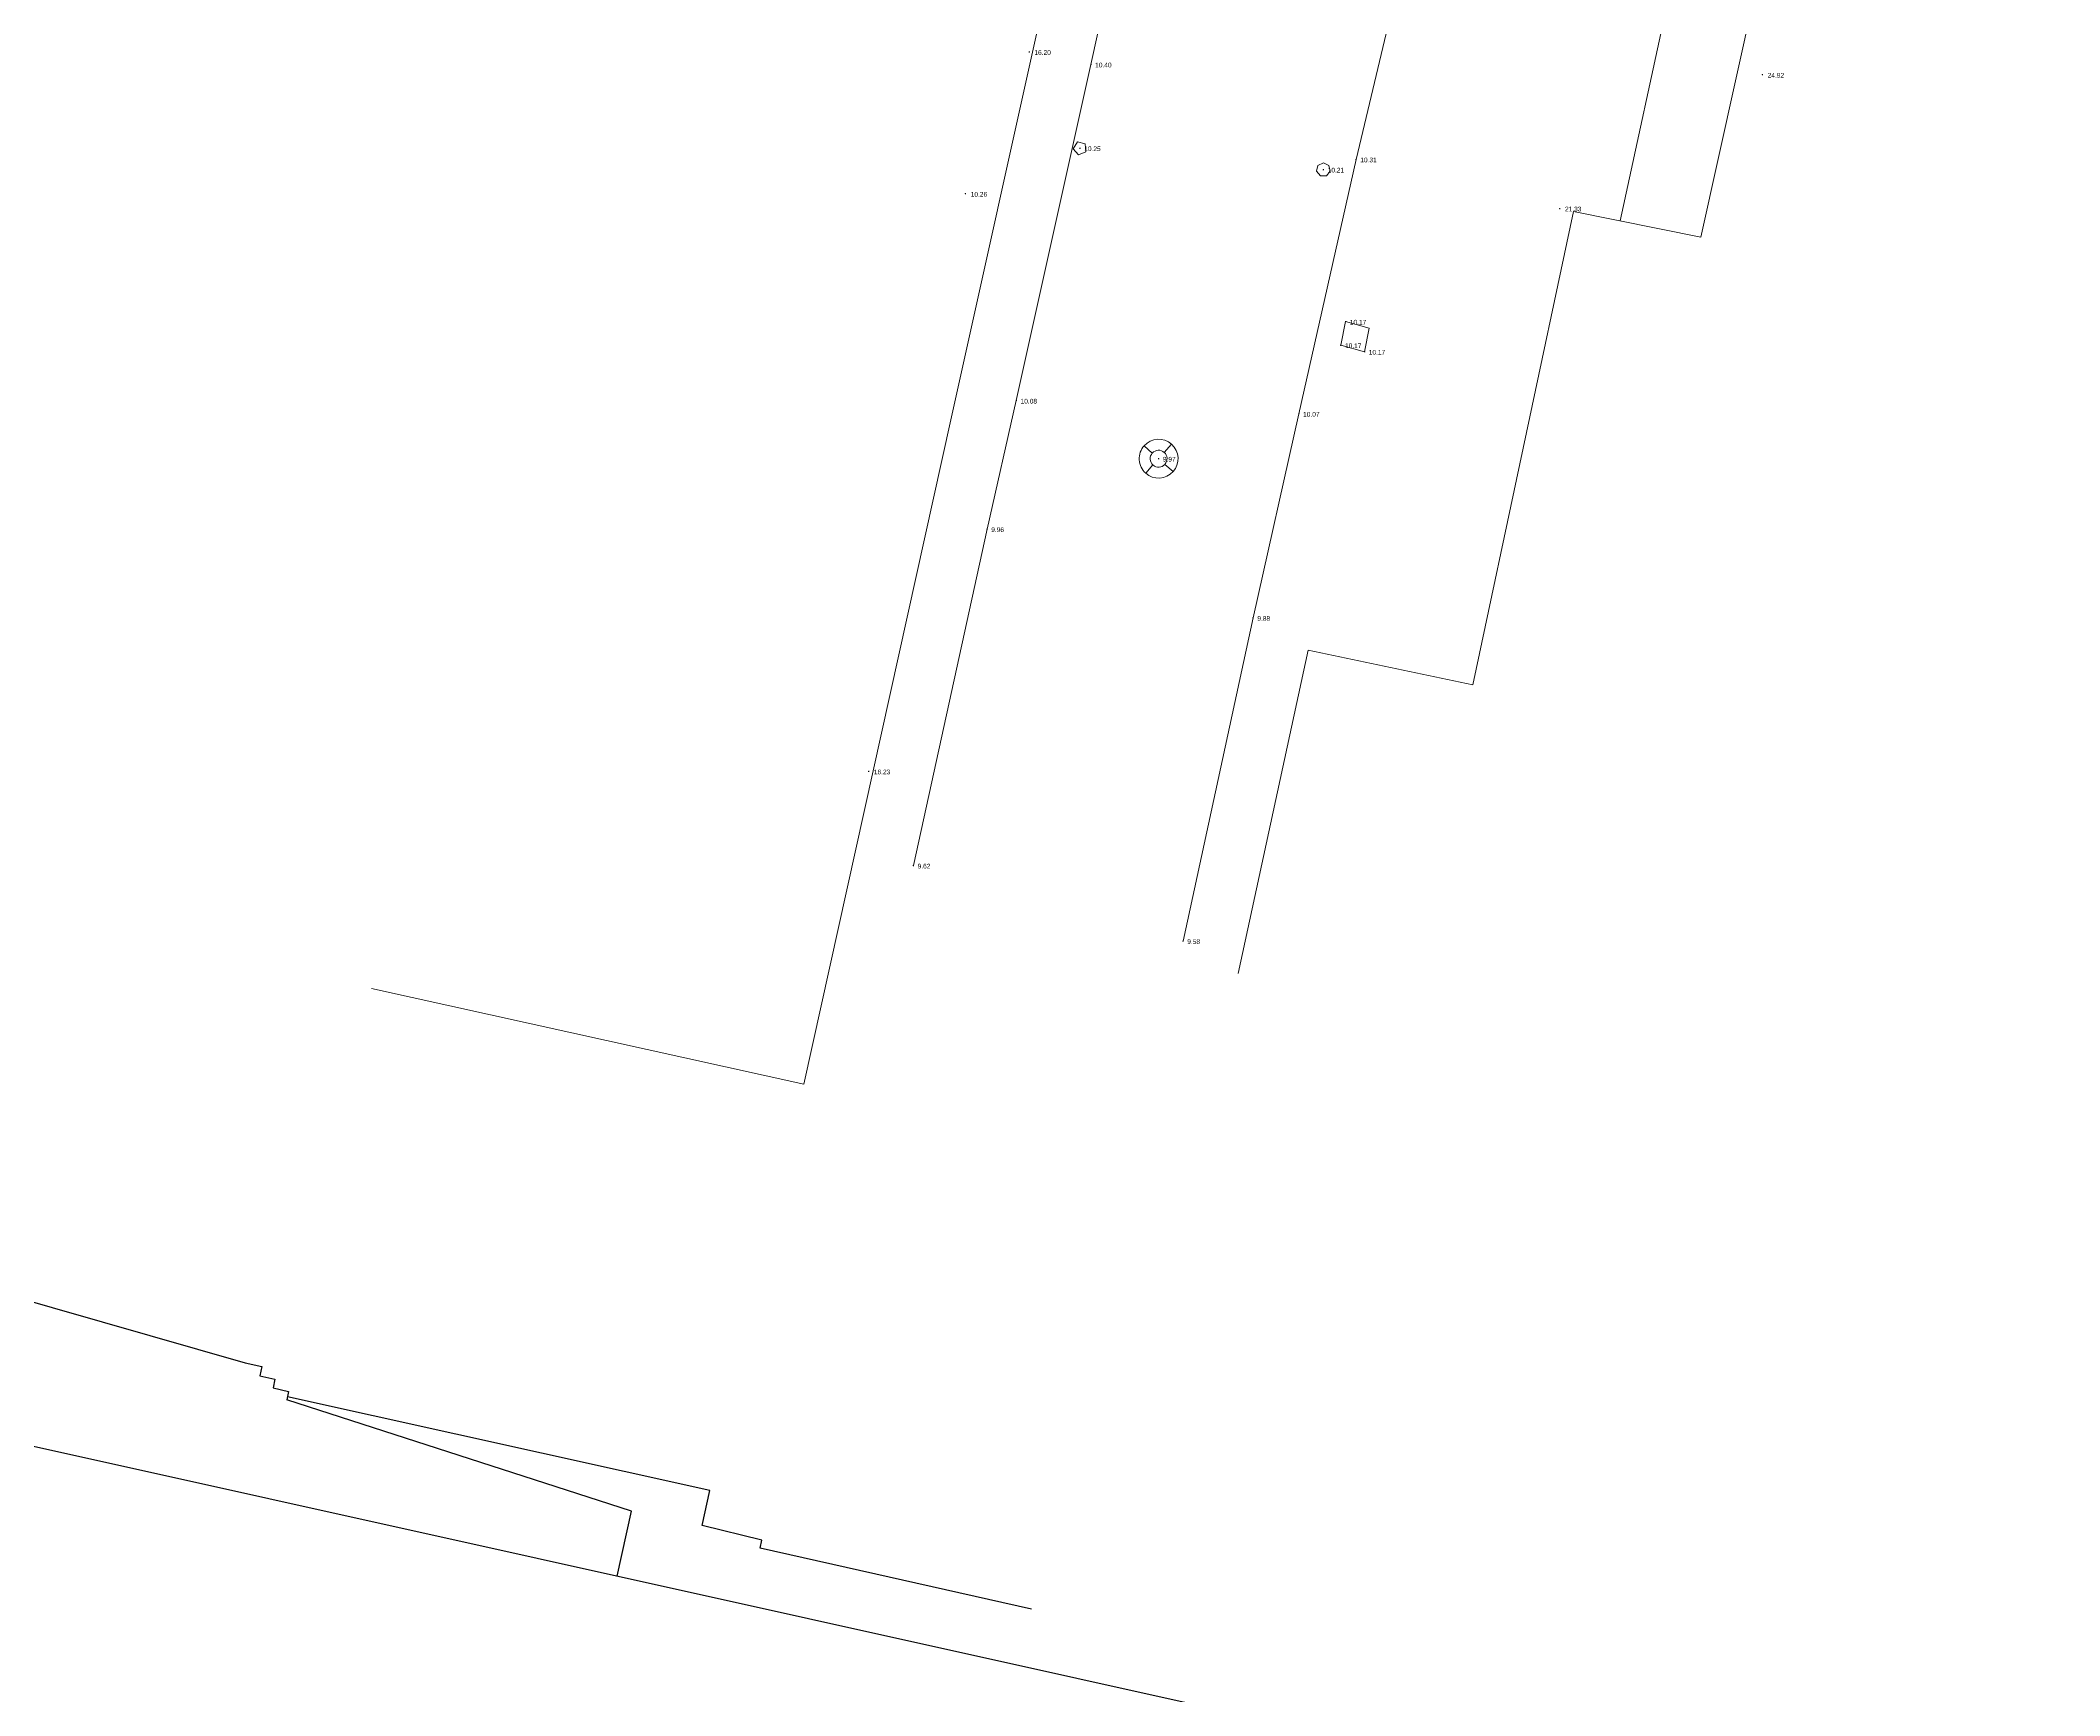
# Model space of a CAD drawing. Header units: millimetres. Extents: x 1778 to 2471, y 1406 to 1876.
# Drawn here: x 1845.93 to 1882.39, y 1484.44 to 1514.33 of the extents above; entities that cross this region are included whole.
import ezdxf

# ---------------------------------------------------------------- set-up
doc = ezdxf.new("R2010")
doc.units = ezdxf.units.MM
for name, color, linetype, lineweight in [('02_Lev_22abril2023', 7, 'Continuous', 0), ('05_Cerceas', 7, 'Continuous', 0), ('06_Soleiras', 7, 'Continuous', 0), ('construcao', 6, 'Continuous', 0), ('cxs', 7, 'Continuous', 0), ('cxs_agua', 7, 'Continuous', 0), ('cxs_Gaz', 7, 'Continuous', 0), ('lancil', 7, 'Continuous', 0), ('telheiro', 6, 'Continuous', 0)]:
    doc.layers.add(name, color=color, linetype=linetype, lineweight=lineweight)
doc.layers.add('ARQ_CONSTRUIR_CORTE', color=10, linetype='Continuous')
doc.styles.add('Arial', font='arial.ttf', dxfattribs={"height": 0.2})

# ---------------------------------------------------------------- blocks, each defined once
blk = doc.blocks.new('M31', base_point=(17.006, 42.34))
at = {"layer": 'cxs'}
for p, q in [((17.006, 42.558), (17.006, 42.841)), ((16.505, 42.34), (16.788, 42.34)), ((17.224, 42.34), (17.507, 42.34)), ((17.006, 42.122), (17.006, 41.839))]:
    blk.add_line(p, q, dxfattribs=at)
for radius, start, end in [(0.501, 90, 180), (0.501, 0, 90), (0.501, 180, 270), (0.218, 90, 180), (0.218, 180, 270), (0.218, 0, 90), (0.218, 270, 0), (0.501, 270, 0)]:
    blk.add_arc((17.006, 42.34), radius, start, end, dxfattribs=at)

msp = doc.modelspace()

# ---------------------------------------------------------------- linework, layer by layer
at = {"layer": '02_Lev_22abril2023', "linetype": 'Continuous', "lineweight": 0}
for p, q in [((1864.89, 1513.892), (1864.907, 1513.892)), ((1864.898, 1513.884), (1864.898, 1513.901)), ((1864.693, 1512.381), (1864.71, 1512.381)), ((1864.701, 1512.373), (1864.701, 1512.39)), ((1869.089, 1511.994), (1869.106, 1511.994)), ((1869.097, 1511.986), (1869.097, 1512.003)), ((1869.678, 1512.179), (1869.695, 1512.179)), ((1869.687, 1512.171), (1869.687, 1512.188)), ((1869.489, 1509.25), (1869.506, 1509.25)), ((1869.497, 1509.242), (1869.497, 1509.259)), ((1869.402, 1508.825), (1869.419, 1508.825)), ((1869.411, 1508.816), (1869.411, 1508.833)), ((1869.831, 1508.707), (1869.848, 1508.707)), ((1869.84, 1508.698), (1869.84, 1508.715)), ((1863.543, 1507.824), (1863.56, 1507.824)), ((1863.551, 1507.815), (1863.551, 1507.832)), ((1868.645, 1507.587), (1868.662, 1507.587)), ((1868.654, 1507.579), (1868.654, 1507.596)), ((1866.112, 1506.776), (1866.129, 1506.776)), ((1866.121, 1506.767), (1866.121, 1506.784)), ((1863.013, 1505.503), (1863.03, 1505.503)), ((1863.022, 1505.495), (1863.022, 1505.512)), ((1867.818, 1503.902), (1867.835, 1503.902)), ((1867.826, 1503.893), (1867.826, 1503.91)), ((1861.684, 1499.429), (1861.701, 1499.429)), ((1861.692, 1499.421), (1861.692, 1499.438)), ((1866.553, 1498.067), (1866.57, 1498.067)), ((1866.562, 1498.059), (1866.562, 1498.076))]:
    msp.add_line(p, q, dxfattribs=at)
for p in [(1864.898, 1513.892), (1864.701, 1512.381), (1869.097, 1511.994), (1869.687, 1512.179), (1869.497, 1509.25), (1869.411, 1508.825), (1869.84, 1508.707), (1863.551, 1507.824), (1868.654, 1507.587), (1866.121, 1506.776), (1863.022, 1505.503), (1867.826, 1503.902), (1861.692, 1499.429), (1866.562, 1498.067)]:
    msp.add_point(p, dxfattribs=at)
at = {"layer": '05_Cerceas', "linetype": 'Continuous', "lineweight": 0}
for p, q in [((1863.776, 1514.119), (1863.793, 1514.119)), ((1863.785, 1514.111), (1863.785, 1514.128)), ((1877.018, 1513.708), (1877.035, 1513.708)), ((1877.026, 1513.7), (1877.026, 1513.717)), ((1873.358, 1511.292), (1873.375, 1511.292)), ((1873.366, 1511.284), (1873.366, 1511.301)), ((1860.876, 1501.13), (1860.893, 1501.13)), ((1860.885, 1501.121), (1860.885, 1501.138))]:
    msp.add_line(p, q, dxfattribs=at)
for p in [(1863.785, 1514.119), (1877.026, 1513.708), (1873.366, 1511.292), (1860.885, 1501.13)]:
    msp.add_point(p, dxfattribs=at)
at = {"layer": '06_Soleiras', "linetype": 'Continuous', "lineweight": 0}
for p, q in [((1862.625, 1511.559), (1862.642, 1511.559)), ((1862.633, 1511.551), (1862.633, 1511.568))]:
    msp.add_line(p, q, dxfattribs=at)
msp.add_point((1862.633, 1511.559), dxfattribs=at)
at = {"layer": 'ARQ_CONSTRUIR_CORTE'}
for p, q in [((1882.392, 1480.812), (1798.762, 1499.399)), ((1849.627, 1490.45), (1849.924, 1490.384)), ((1849.924, 1490.384), (1849.888, 1490.218)), ((1849.888, 1490.218), (1850.163, 1490.157)), ((1850.163, 1490.157), (1850.129, 1490.001)), ((1850.129, 1490.001), (1850.41, 1489.938)), ((1850.41, 1489.938), (1850.375, 1489.782)), ((1856.601, 1487.773), (1850.375, 1489.782)), ((1858.017, 1488.145), (1850.388, 1489.841)), ((1857.876, 1487.513), (1858.017, 1488.145)), ((1856.341, 1486.602), (1856.601, 1487.773)), ((1858.955, 1487.25), (1857.876, 1487.513)), ((1858.923, 1487.104), (1858.955, 1487.25)), ((1863.826, 1486.004), (1858.923, 1487.104))]:
    msp.add_line(p, q, dxfattribs=at)
msp.add_lwpolyline([(1824.813, 1499.366), (1831.096, 1496.27), (1838.171, 1494.379), (1839.805, 1493.258), (1843.553, 1492.19), (1849.627, 1490.45)], dxfattribs=at)
at = {"layer": 'construcao', "linetype": 'Continuous', "lineweight": 9}
for p, q in [((1864.597, 1517.5), (1862.367, 1507.48)), ((1875.911, 1510.774), (1877.337, 1517.215)), ((1875.337, 1515.136), (1874.456, 1511.069)), ((1871.794, 1502.692), (1873.614, 1511.24)), ((1873.614, 1511.24), (1875.911, 1510.774)), ((1862.367, 1507.48), (1859.716, 1495.483)), ((1867.56, 1497.484), (1868.824, 1503.319)), ((1868.824, 1503.319), (1871.794, 1502.692)), ((1859.716, 1495.483), (1851.904, 1497.21))]:
    msp.add_line(p, q, dxfattribs=at)
at = {"layer": 'cxs', "linetype": 'Continuous', "lineweight": 5}
for p, q in [((1869.411, 1508.825), (1869.497, 1509.25)), ((1869.926, 1509.132), (1869.497, 1509.25)), ((1869.84, 1508.707), (1869.926, 1509.132)), ((1869.84, 1508.707), (1869.411, 1508.825))]:
    msp.add_line(p, q, dxfattribs=at)
at = {"layer": 'cxs', "linetype": 'Continuous', "lineweight": 0}
msp.add_lwpolyline([(1864.653, 1512.497), (1864.577, 1512.372), (1864.672, 1512.26), (1864.808, 1512.316), (1864.796, 1512.463), (1864.653, 1512.497)], dxfattribs=at)
at = {"layer": 'cxs_agua', "linetype": 'Continuous', "lineweight": 5}
msp.add_lwpolyline([(1864.653, 1512.497), (1864.577, 1512.372), (1864.672, 1512.26), (1864.808, 1512.316), (1864.796, 1512.463), (1864.653, 1512.497)], dxfattribs=at)
at = {"layer": 'cxs_Gaz', "linetype": 'Continuous', "lineweight": 5}
msp.add_lwpolyline([(1869.097, 1512.119), (1868.999, 1512.072), (1868.975, 1511.967), (1869.043, 1511.882), (1869.151, 1511.882), (1869.219, 1511.967), (1869.195, 1512.072), (1869.097, 1512.119)], dxfattribs=at)
at = {"layer": 'lancil', "linetype": 'Continuous', "lineweight": 9}
for p, q in [((1864.898, 1513.892), (1865.857, 1518.232)), ((1869.687, 1512.179), (1870.686, 1516.358)), ((1863.551, 1507.824), (1864.898, 1513.892)), ((1868.654, 1507.587), (1869.687, 1512.179)), ((1863.022, 1505.503), (1863.551, 1507.824)), ((1867.826, 1503.902), (1868.654, 1507.587)), ((1861.692, 1499.429), (1863.022, 1505.503)), ((1866.562, 1498.067), (1867.826, 1503.902))]:
    msp.add_line(p, q, dxfattribs=at)
at = {"layer": 'telheiro', "linetype": 'Continuous', "lineweight": 0}
msp.add_lwpolyline([(1869.097, 1512.119), (1868.999, 1512.072), (1868.975, 1511.967), (1869.043, 1511.882), (1869.151, 1511.882), (1869.219, 1511.967), (1869.195, 1512.072), (1869.097, 1512.119)], dxfattribs=at)

# ---------------------------------------------------------------- block references
at = {"layer": 'cxs', "xscale": 0.7, "yscale": 0.7, "rotation": 228.168819476707}
msp.add_blockref('M31', (1866.121, 1506.776), dxfattribs=at)

# ---------------------------------------------------------------- texts
at = {"layer": '02_Lev_22abril2023', "style": 'Arial'}
for s, p in [('10.40', (1864.975, 1513.841)), ('10.25', (1864.778, 1512.33)), ('10.21', (1869.174, 1511.943)), ('10.31', (1869.763, 1512.127)), ('10.17', (1869.574, 1509.198)), ('10.17', (1869.487, 1508.773)), ('10.17', (1869.916, 1508.655)), ('10.08', (1863.628, 1507.772)), ('10.07', (1868.73, 1507.535)), ('9.97', (1866.197, 1506.724)), ('9.96', (1863.098, 1505.452)), ('9.88', (1867.903, 1503.85)), ('9.62', (1861.769, 1499.378)), ('9.58', (1866.638, 1498.015))]:
    msp.add_text(s, height=0.085, dxfattribs=at).set_placement(p)
at = {"layer": '05_Cerceas', "style": 'Arial'}
for s, p in [('16.20', (1863.878, 1514.067)), ('24.92', (1877.12, 1513.656)), ('21.33', (1873.46, 1511.241)), ('16.23', (1860.978, 1501.078))]:
    msp.add_text(s, height=0.085, dxfattribs=at).set_placement(p)
at = {"layer": '06_Soleiras', "style": 'Arial'}
msp.add_text('10.26', height=0.085, dxfattribs=at).set_placement((1862.727, 1511.507))

doc.saveas('drawing.dxf')
